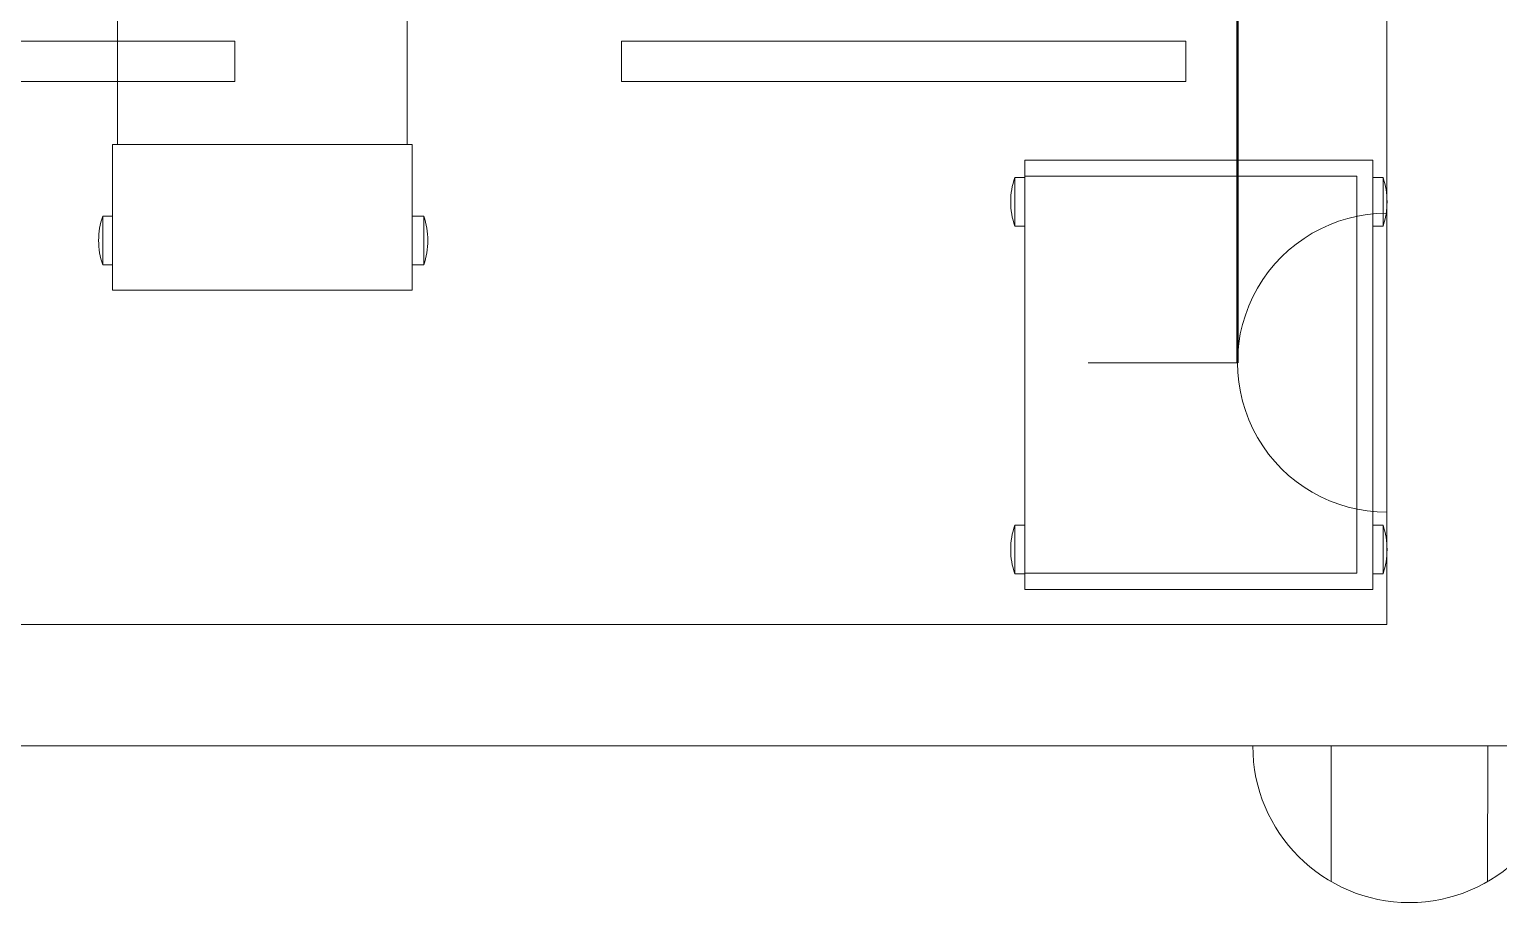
# Model space of a CAD drawing. Header units: metres. Extents: x 75097 to 220762, y -1557923 to -1361206.
# Drawn here: x 145789 to 147604, y -1431575 to -1430488 of the extents above; entities that cross this region are included whole.
import ezdxf

# ---------------------------------------------------------------- set-up
doc = ezdxf.new("R2010")
doc.units = ezdxf.units.M
doc.layers.get('0').update_dxf_attribs({"lineweight": 0})
for name, color, linetype, lineweight in [('A-100 - Copy$0$Medical Equipment and Furniture', 8, 'Continuous', 0), ('A-100 - Copy$0$Medical Equipment and Furniture1', 8, 'Continuous', 5), ('A-100 - Copy$0$Walls', 8, 'Continuous', 0)]:
    doc.layers.add(name, color=color, linetype=linetype, lineweight=lineweight)
doc.layers.add('E-POWR', color=7, linetype='Continuous', lineweight=9, true_color=0x4e7e3e)
doc.layers.add('PD-VENT', color=8, linetype='Continuous')

# ---------------------------------------------------------------- blocks, each defined once
blk = doc.blocks.new('NORMAL SOCKET')
at = {"layer": 'E-POWR'}
for p, q in [((0, 307.7), (0, 615.4)), ((-307.7, 0), (307.7, 0))]:
    blk.add_line(p, q, dxfattribs=at)
blk.add_ellipse((0, 0), major_axis=(32.8, 305.9), ratio=1, start_param=4.81904, end_param=7.960633, dxfattribs=at)
blk = doc.blocks.new('WALL OUTLET')
at = {"layer": 'E-POWR', "extrusion": (9.94399e-05, 4.90741e-07, 1)}
blk.add_line((-193.4, 0, 0), (193.4, 0, 0), dxfattribs=at)
blk.add_line((-193.4, 0, 0), (193.4, 0, 0), dxfattribs=at)
at = {"layer": 'E-POWR', "extrusion": (9.94399e-05, 4.90741e-07, 1), "elevation": 0}
for points in [[(-96.7, 0), (-96.7, 167.5)], [(96.7, 0), (96.7, 167.5)]]:
    blk.add_lwpolyline(points, dxfattribs=at)
at = {"layer": 'E-POWR', "extrusion": (9.94399e-05, 4.90741e-07, 1)}
blk.add_arc((0, 0, 0), 193.4, 359.9963, 179.9963, dxfattribs=at)
blk = doc.blocks.new('A-100 - Copy$0$Hospital Bed')
at = {"layer": 'A-100 - Copy$0$Medical Equipment and Furniture1'}
for p, q in [((38.338, -102.6532, 0), (38.338, -102.7032, 0)), ((39.0347, -102.6532, 0), (38.338, -102.6532, 0)), ((39.0347, -102.6532, 0), (39.0347, -102.7032, 0)), ((40.209, -102.6532, 0), (39.5123, -102.6532, 0)), ((39.5123, -102.6532, 0), (39.5123, -102.7032, 0)), ((39.0347, -102.7032, 0), (38.338, -102.7032, 0)), ((40.209, -102.7032, 0), (39.5123, -102.7032, 0))]:
    blk.add_line(p, q, dxfattribs=at)
blk = doc.blocks.new('A-100 - Copy$0$HF13963-P')
at = {"layer": 'A-100 - Copy$0$Medical Equipment and Furniture1'}
for p, q in [((0.18, 0.185), (0, 0.185)), ((0, 0.185), (0, -0.185)), ((0.0915, 0.1995), (0.0315, 0.1995)), ((0.0315, 0.1995), (0.0315, 0.185)), ((0.0915, 0.1995), (0.0915, 0.185)), ((0.18, 0.185), (0.18, -0.185)), ((0.8007, 0.1919), (0.7407, 0.1919)), ((0.7407, 0.1919), (0.7407, 0.1788)), ((0.8007, 0.1919), (0.8007, 0.1788)), ((0.83, 0.1788), (0.18, 0.1788)), ((0.83, -0.1788), (0.83, 0.1788)), ((0.18, -0.1788), (0.83, -0.1788)), ((0.7407, -0.1788), (0.7407, -0.1933)), ((0.8007, -0.1788), (0.8007, -0.1933)), ((0.18, -0.185), (0, -0.185)), ((0.0315, -0.185), (0.0315, -0.1971)), ((0.0915, -0.1971), (0.0315, -0.1971)), ((0.0915, -0.185), (0.0915, -0.1971)), ((0.8007, -0.1933), (0.7407, -0.1933))]:
    blk.add_line(p, q, dxfattribs=at)
for centre, start, end in [((0.0615, 0.112), 71.0754, 108.9246), ((0.7707, 0.1044), 71.0754, 108.9246), ((0.0615, -0.1096), 251.0754, 288.9246), ((0.7707, -0.1058), 251.0754, 288.9246)]:
    blk.add_arc(centre, 0.0925, start, end, dxfattribs=at)
blk = doc.blocks.new('A-100 - Copy$0$HF10531-P')
at = {"layer": 'A-100 - Copy$0$Medical Equipment and Furniture1'}
for p, q in [((0.0791, 0.4424), (0.0191, 0.4424)), ((0.0191, 0.4424), (0.0191, 0.43)), ((0.0791, 0.4424), (0.0791, 0.43)), ((0.5086, 0.4424), (0.4486, 0.4424)), ((0.4486, 0.4424), (0.4486, 0.43)), ((0.5086, 0.4424), (0.5086, 0.43)), ((0.53, 0.43), (0, 0.43)), ((0, 0.43), (0, 0)), ((0.53, 0), (0.53, 0.43)), ((0.51, 0.41), (0.02, 0.41)), ((0.02, 0.41), (0.02, 0)), ((0.51, 0), (0.51, 0.41)), ((0, 0), (0.53, 0)), ((0.0191, -0.0124), (0.0191, 0)), ((0.0791, -0.0124), (0.0791, 0)), ((0.4486, -0.0124), (0.4486, 0)), ((0.5086, -0.0124), (0.5086, 0)), ((0.0791, -0.0124), (0.0191, -0.0124)), ((0.5086, -0.0124), (0.4486, -0.0124))]:
    blk.add_line(p, q, dxfattribs=at)
for points in [[(0.02, 0.41), (0.02, 0.41), (0.02, 0.41), (0.02, 0.41), (0.02, 0.41), (0.02, 0.41), (0.02, 0.41), (0.02, 0.41), (0.02, 0.41), (0.02, 0.41), (0.02, 0.41), (0.02, 0.41), (0.02, 0.41), (0.02, 0.41), (0.02, 0.41), (0.02, 0.41), (0.02, 0.41), (0.02, 0.41), (0.02, 0.41), (0.02, 0.41), (0.02, 0.41), (0.02, 0.41), (0.02, 0.41), (0.02, 0.41), (0.02, 0.41), (0.02, 0.41), (0.02, 0.41), (0.02, 0.41), (0.02, 0.41), (0.02, 0.41), (0.02, 0.41), (0.02, 0.41), (0.02, 0.41), (0.02, 0.41), (0.02, 0.41), (0.02, 0.41), (0.02, 0.41), (0.02, 0.41), (0.02, 0.41), (0.02, 0.41), (0.02, 0.41), (0.02, 0.41), (0.02, 0.41), (0.02, 0.41), (0.02, 0.41), (0.02, 0.41), (0.02, 0.41), (0.02, 0.41), (0.02, 0.41), (0.02, 0.41), (0.02, 0.41), (0.02, 0.41), (0.02, 0.41), (0.02, 0.41), (0.02, 0.41), (0.02, 0.41), (0.02, 0.41), (0.02, 0.41), (0.02, 0.41), (0.02, 0.41), (0.02, 0.41), (0.02, 0.41), (0.02, 0.41), (0.02, 0.41), (0.02, 0.41), (0.02, 0.41), (0.02, 0.41), (0.02, 0.41), (0.02, 0.41), (0.02, 0.41), (0.02, 0.41), (0.02, 0.41), (0.02, 0.41), (0.02, 0.41), (0.02, 0.41), (0.02, 0.41), (0.02, 0.41), (0.02, 0.41), (0.02, 0.41), (0.02, 0.41), (0.02, 0.41), (0.02, 0.41), (0.02, 0.41), (0.02, 0.41), (0.02, 0.41), (0.02, 0.41), (0.02, 0.41), (0.02, 0.41), (0.02, 0.41), (0.02, 0.41), (0.02, 0.41), (0.02, 0.41), (0.02, 0.41), (0.02, 0.41), (0.02, 0.41), (0.02, 0.41), (0.02, 0.41), (0.02, 0.41), (0.02, 0.41), (0.02, 0.41), (0.02, 0.41), (0.02, 0.41), (0.02, 0.41), (0.02, 0.41), (0.02, 0.41), (0.02, 0.41), (0.02, 0.41), (0.02, 0.41), (0.02, 0.41), (0.02, 0.41), (0.02, 0.41), (0.02, 0.41), (0.02, 0.41), (0.02, 0.41), (0.02, 0.41), (0.02, 0.41), (0.02, 0.41), (0.02, 0.41), (0.02, 0.41), (0.02, 0.41), (0.02, 0.41), (0.02, 0.41), (0.02, 0.41), (0.02, 0.41), (0.02, 0.41), (0.02, 0.41), (0.02, 0.41), (0.02, 0.41), (0.02, 0.41), (0.02, 0.41), (0.02, 0.41), (0.02, 0.41), (0.02, 0.41), (0.02, 0.41), (0.02, 0.41), (0.02, 0.41), (0.02, 0.41), (0.02, 0.41), (0.02, 0.41), (0.02, 0.41), (0.02, 0.41), (0.02, 0.41), (0.02, 0.41), (0.02, 0.41), (0.02, 0.41), (0.02, 0.41), (0.02, 0.41), (0.02, 0.41), (0.02, 0.41), (0.02, 0.41), (0.02, 0.41), (0.02, 0.41), (0.02, 0.41), (0.02, 0.41), (0.02, 0.41), (0.02, 0.41), (0.02, 0.41), (0.02, 0.41), (0.02, 0.41), (0.02, 0.41), (0.02, 0.41), (0.02, 0.41), (0.02, 0.41), (0.02, 0.41), (0.02, 0.41), (0.02, 0.41), (0.02, 0.41), (0.02, 0.41), (0.02, 0.41), (0.02, 0.41), (0.02, 0.41), (0.02, 0.41), (0.02, 0.41), (0.02, 0.41), (0.02, 0.41), (0.02, 0.41), (0.02, 0.41), (0.02, 0.41), (0.02, 0.41), (0.02, 0.41), (0.02, 0.41), (0.02, 0.41), (0.02, 0.41), (0.02, 0.41), (0.02, 0.41), (0.02, 0.41), (0.02, 0.41), (0.02, 0.41), (0.02, 0.41), (0.02, 0.41), (0.02, 0.41), (0.02, 0.41), (0.02, 0.41), (0.02, 0.41), (0.02, 0.41), (0.02, 0.41), (0.02, 0.41), (0.02, 0.41), (0.02, 0.41), (0.02, 0.41), (0.02, 0.41), (0.02, 0.41), (0.02, 0.41), (0.02, 0.41), (0.02, 0.41), (0.02, 0.41), (0.02, 0.41), (0.02, 0.41), (0.02, 0.41), (0.02, 0.41), (0.02, 0.41), (0.02, 0.41), (0.02, 0.41), (0.02, 0.41), (0.02, 0.41), (0.02, 0.41), (0.02, 0.41), (0.02, 0.41), (0.02, 0.41)], [(0.02, 0.41), (0.02, 0.41), (0.02, 0.41), (0.02, 0.41), (0.02, 0.41), (0.02, 0.41), (0.02, 0.41), (0.02, 0.41), (0.02, 0.41), (0.02, 0.41), (0.02, 0.41), (0.02, 0.41), (0.02, 0.41), (0.02, 0.41), (0.02, 0.41), (0.02, 0.41), (0.02, 0.41), (0.02, 0.41), (0.02, 0.41), (0.02, 0.41), (0.02, 0.41), (0.02, 0.41), (0.02, 0.41), (0.02, 0.41), (0.02, 0.41), (0.02, 0.41), (0.02, 0.41), (0.02, 0.41), (0.02, 0.41), (0.02, 0.41), (0.02, 0.41), (0.02, 0.41), (0.02, 0.41), (0.02, 0.41), (0.02, 0.41), (0.02, 0.41), (0.02, 0.41), (0.02, 0.41), (0.02, 0.41), (0.02, 0.41), (0.02, 0.41), (0.02, 0.41), (0.02, 0.41), (0.02, 0.41), (0.02, 0.41), (0.02, 0.41), (0.02, 0.41), (0.02, 0.41), (0.02, 0.41), (0.02, 0.41), (0.02, 0.41), (0.02, 0.41), (0.02, 0.41), (0.02, 0.41), (0.02, 0.41), (0.02, 0.41), (0.02, 0.41), (0.02, 0.41), (0.02, 0.41), (0.02, 0.41), (0.02, 0.41), (0.02, 0.41), (0.02, 0.41), (0.02, 0.41), (0.02, 0.41), (0.02, 0.41), (0.02, 0.41), (0.02, 0.41), (0.02, 0.41), (0.02, 0.41), (0.02, 0.41), (0.02, 0.41), (0.02, 0.41), (0.02, 0.41), (0.02, 0.41), (0.02, 0.41), (0.02, 0.41), (0.02, 0.41), (0.02, 0.41), (0.02, 0.41), (0.02, 0.41), (0.02, 0.41), (0.02, 0.41), (0.02, 0.41), (0.02, 0.41), (0.02, 0.41), (0.02, 0.41), (0.02, 0.41), (0.02, 0.41), (0.02, 0.41), (0.02, 0.41), (0.02, 0.41), (0.02, 0.41), (0.02, 0.41), (0.02, 0.41), (0.02, 0.41), (0.02, 0.41), (0.02, 0.41), (0.02, 0.41), (0.02, 0.41), (0.02, 0.41), (0.02, 0.41), (0.02, 0.41), (0.02, 0.41), (0.02, 0.41), (0.02, 0.41), (0.02, 0.41), (0.02, 0.41), (0.02, 0.41), (0.02, 0.41), (0.02, 0.41), (0.02, 0.41), (0.02, 0.41), (0.02, 0.41), (0.02, 0.41), (0.02, 0.41), (0.02, 0.41), (0.02, 0.41), (0.02, 0.41), (0.02, 0.41), (0.02, 0.41), (0.02, 0.41), (0.02, 0.41), (0.02, 0.41), (0.02, 0.41), (0.02, 0.41), (0.02, 0.41), (0.02, 0.41), (0.02, 0.41), (0.02, 0.41), (0.02, 0.41), (0.02, 0.41), (0.02, 0.41), (0.02, 0.41), (0.02, 0.41), (0.02, 0.41), (0.02, 0.41), (0.02, 0.41), (0.02, 0.41), (0.02, 0.41), (0.02, 0.41), (0.02, 0.41), (0.02, 0.41), (0.02, 0.41), (0.02, 0.41), (0.02, 0.41), (0.02, 0.41), (0.02, 0.41), (0.02, 0.41), (0.02, 0.41), (0.02, 0.41), (0.02, 0.41), (0.02, 0.41), (0.02, 0.41), (0.02, 0.41), (0.02, 0.41), (0.02, 0.41), (0.02, 0.41), (0.02, 0.41), (0.02, 0.41), (0.02, 0.41), (0.02, 0.41), (0.02, 0.41), (0.02, 0.41), (0.02, 0.41), (0.02, 0.41), (0.02, 0.41), (0.02, 0.41), (0.02, 0.41), (0.02, 0.41), (0.02, 0.41), (0.02, 0.41), (0.02, 0.41), (0.02, 0.41), (0.02, 0.41), (0.02, 0.41), (0.02, 0.41), (0.02, 0.41), (0.02, 0.41), (0.02, 0.41), (0.02, 0.41), (0.02, 0.41), (0.02, 0.41), (0.02, 0.41), (0.02, 0.41), (0.02, 0.41), (0.02, 0.41), (0.02, 0.41), (0.02, 0.41), (0.02, 0.41), (0.02, 0.41), (0.02, 0.41), (0.02, 0.41), (0.02, 0.41), (0.02, 0.41), (0.02, 0.41), (0.02, 0.41), (0.02, 0.41), (0.02, 0.41), (0.02, 0.41), (0.02, 0.41), (0.02, 0.41), (0.02, 0.41), (0.02, 0.41), (0.02, 0.41), (0.02, 0.41), (0.02, 0.41), (0.02, 0.41), (0.02, 0.41), (0.02, 0.41), (0.02, 0.41), (0.02, 0.41), (0.02, 0.41), (0.02, 0.41)], [(0.02, 0.41), (0.02, 0.41), (0.02, 0.41), (0.02, 0.41), (0.02, 0.41), (0.02, 0.41), (0.02, 0.41), (0.02, 0.41), (0.02, 0.41), (0.02, 0.41), (0.02, 0.41), (0.02, 0.41), (0.02, 0.41), (0.02, 0.41), (0.02, 0.41), (0.02, 0.41), (0.02, 0.41), (0.02, 0.41), (0.02, 0.41), (0.02, 0.41), (0.02, 0.41), (0.02, 0.41), (0.02, 0.41), (0.02, 0.41), (0.02, 0.41), (0.02, 0.41), (0.02, 0.41), (0.02, 0.41), (0.02, 0.41), (0.02, 0.41), (0.02, 0.41), (0.02, 0.41), (0.02, 0.41), (0.02, 0.41), (0.02, 0.41), (0.02, 0.41), (0.02, 0.41), (0.02, 0.41), (0.02, 0.41), (0.02, 0.41), (0.02, 0.41), (0.02, 0.41), (0.02, 0.41), (0.02, 0.41), (0.02, 0.41), (0.02, 0.41), (0.02, 0.41), (0.02, 0.41), (0.02, 0.41), (0.02, 0.41), (0.02, 0.41), (0.02, 0.41), (0.02, 0.41), (0.02, 0.41), (0.02, 0.41), (0.02, 0.41), (0.02, 0.41), (0.02, 0.41), (0.02, 0.41), (0.02, 0.41), (0.02, 0.41), (0.02, 0.41), (0.02, 0.41), (0.02, 0.41), (0.02, 0.41), (0.02, 0.41), (0.02, 0.41), (0.02, 0.41), (0.02, 0.41), (0.02, 0.41), (0.02, 0.41), (0.02, 0.41), (0.02, 0.41), (0.02, 0.41), (0.02, 0.41), (0.02, 0.41), (0.02, 0.41), (0.02, 0.41), (0.02, 0.41), (0.02, 0.41), (0.02, 0.41), (0.02, 0.41), (0.02, 0.41), (0.02, 0.41), (0.02, 0.41), (0.02, 0.41), (0.02, 0.41), (0.02, 0.41), (0.02, 0.41), (0.02, 0.41), (0.02, 0.41), (0.02, 0.41), (0.02, 0.41), (0.02, 0.41), (0.02, 0.41), (0.02, 0.41), (0.02, 0.41), (0.02, 0.41), (0.02, 0.41), (0.02, 0.41), (0.02, 0.41), (0.02, 0.41), (0.02, 0.41), (0.02, 0.41), (0.02, 0.41), (0.02, 0.41), (0.02, 0.41), (0.02, 0.41), (0.02, 0.41), (0.02, 0.41), (0.02, 0.41), (0.02, 0.41), (0.02, 0.41), (0.02, 0.41), (0.02, 0.41), (0.02, 0.41), (0.02, 0.41), (0.02, 0.41), (0.02, 0.41), (0.02, 0.41), (0.02, 0.41), (0.02, 0.41), (0.02, 0.41), (0.02, 0.41), (0.02, 0.41), (0.02, 0.41), (0.02, 0.41), (0.02, 0.41), (0.02, 0.41), (0.02, 0.41), (0.02, 0.41), (0.02, 0.41), (0.02, 0.41), (0.02, 0.41), (0.02, 0.41), (0.02, 0.41), (0.02, 0.41), (0.02, 0.41), (0.02, 0.41), (0.02, 0.41), (0.02, 0.41), (0.02, 0.41), (0.02, 0.41), (0.02, 0.41), (0.02, 0.41), (0.02, 0.41), (0.02, 0.41), (0.02, 0.41), (0.02, 0.41), (0.02, 0.41), (0.02, 0.41), (0.02, 0.41), (0.02, 0.41), (0.02, 0.41), (0.02, 0.41), (0.02, 0.41), (0.02, 0.41), (0.02, 0.41), (0.02, 0.41), (0.02, 0.41), (0.02, 0.41), (0.02, 0.41), (0.02, 0.41), (0.02, 0.41), (0.02, 0.41), (0.02, 0.41), (0.02, 0.41), (0.02, 0.41), (0.02, 0.41), (0.02, 0.41), (0.02, 0.41), (0.02, 0.41), (0.02, 0.41), (0.02, 0.41), (0.02, 0.41), (0.02, 0.41), (0.02, 0.41), (0.02, 0.41), (0.02, 0.41), (0.02, 0.41), (0.02, 0.41), (0.02, 0.41), (0.02, 0.41), (0.02, 0.41), (0.02, 0.41), (0.02, 0.41), (0.02, 0.41), (0.02, 0.41), (0.02, 0.41), (0.02, 0.41), (0.02, 0.41), (0.02, 0.41), (0.02, 0.41), (0.02, 0.41), (0.02, 0.41), (0.02, 0.41), (0.02, 0.41), (0.02, 0.41), (0.02, 0.41), (0.02, 0.41), (0.02, 0.41), (0.02, 0.41), (0.02, 0.41), (0.02, 0.41), (0.02, 0.41), (0.02, 0.41), (0.02, 0.41), (0.02, 0.41), (0.02, 0.41), (0.02, 0.41), (0.02, 0.41), (0.02, 0.41), (0.02, 0.41), (0.02, 0.41), (0.02, 0.41), (0.02, 0.41), (0.02, 0.41), (0.02, 0.41), (0.02, 0.41), (0.02, 0.41), (0.02, 0.41), (0.02, 0.41), (0.02, 0.41), (0.02, 0.41), (0.02, 0.41), (0.02, 0.41), (0.02, 0.41), (0.02, 0.41), (0.02, 0.41), (0.02, 0.41), (0.02, 0.41), (0.02, 0.41), (0.02, 0.41), (0.02, 0.41), (0.02, 0.41), (0.02, 0.41), (0.02, 0.41), (0.02, 0.41), (0.02, 0.41), (0.02, 0.41), (0.02, 0.41), (0.02, 0.41), (0.02, 0.41), (0.02, 0.41), (0.02, 0.41), (0.02, 0.41), (0.02, 0.41), (0.02, 0.41), (0.02, 0.41), (0.02, 0.41), (0.02, 0.41), (0.02, 0.41), (0.02, 0.41), (0.02, 0.41), (0.02, 0.41), (0.02, 0.41), (0.02, 0.41), (0.02, 0.41), (0.02, 0.41), (0.02, 0.41), (0.02, 0.41), (0.02, 0.41), (0.02, 0.41), (0.02, 0.41), (0.02, 0.41), (0.02, 0.41), (0.02, 0.41), (0.02, 0.41), (0.02, 0.41), (0.02, 0.41), (0.02, 0.41), (0.02, 0.41), (0.02, 0.41), (0.02, 0.41), (0.02, 0.41), (0.02, 0.41), (0.02, 0.41)]]:
    blk.add_lwpolyline(points, close=True, dxfattribs=at)
for points in [[(0.02, 0.41), (0.02, 0.41), (0.02, 0.41), (0.02, 0.41), (0.02, 0.41), (0.02, 0.41), (0.02, 0.41), (0.02, 0.41)], [(0.02, 0.41), (0.02, 0.41), (0.02, 0.41), (0.02, 0.41), (0.02, 0.41), (0.02, 0.41), (0.02, 0.41), (0.02, 0.41), (0.02, 0.41), (0.02, 0.41), (0.02, 0.41), (0.02, 0.41), (0.02, 0.41), (0.02, 0.41), (0.02, 0.41), (0.02, 0.41), (0.02, 0.41), (0.02, 0.41), (0.02, 0.41), (0.02, 0.41), (0.02, 0.41), (0.02, 0.41), (0.02, 0.41), (0.02, 0.41), (0.02, 0.41), (0.02, 0.41), (0.02, 0.41), (0.02, 0.41), (0.02, 0.41), (0.02, 0.41), (0.02, 0.41), (0.02, 0.41), (0.02, 0.41), (0.02, 0.41), (0.02, 0.41), (0.02, 0.41), (0.02, 0.41), (0.02, 0.41), (0.02, 0.41), (0.02, 0.41), (0.02, 0.41), (0.02, 0.41), (0.02, 0.41), (0.02, 0.41), (0.02, 0.41), (0.02, 0.41), (0.02, 0.41), (0.02, 0.41), (0.02, 0.41), (0.02, 0.41), (0.02, 0.41), (0.02, 0.41), (0.02, 0.41), (0.02, 0.41), (0.02, 0.41), (0.02, 0.41), (0.02, 0.41), (0.02, 0.41), (0.02, 0.41), (0.02, 0.41), (0.02, 0.41), (0.02, 0.41), (0.02, 0.41), (0.02, 0.41), (0.02, 0.41), (0.02, 0.41), (0.02, 0.41), (0.02, 0.41), (0.02, 0.41), (0.02, 0.41), (0.02, 0.41), (0.02, 0.41), (0.02, 0.41), (0.02, 0.41), (0.02, 0.41), (0.02, 0.41), (0.02, 0.41), (0.02, 0.41), (0.02, 0.41), (0.02, 0.41), (0.02, 0.41), (0.02, 0.41), (0.02, 0.41), (0.02, 0.41), (0.02, 0.41), (0.02, 0.41), (0.02, 0.41), (0.02, 0.41), (0.02, 0.41), (0.02, 0.41), (0.02, 0.41), (0.02, 0.41), (0.02, 0.41), (0.02, 0.41), (0.02, 0.41), (0.02, 0.41), (0.02, 0.41), (0.02, 0.41), (0.02, 0.41), (0.02, 0.41), (0.02, 0.41), (0.02, 0.41), (0.02, 0.41), (0.02, 0.41), (0.02, 0.41), (0.02, 0.41), (0.02, 0.41), (0.02, 0.41), (0.02, 0.41), (0.02, 0.41), (0.02, 0.41)], [(0.02, 0.41), (0.02, 0.41), (0.02, 0.41), (0.02, 0.41), (0.02, 0.41), (0.02, 0.41), (0.02, 0.41), (0.02, 0.41), (0.02, 0.41), (0.02, 0.41), (0.02, 0.41), (0.02, 0.41), (0.02, 0.41), (0.02, 0.41), (0.02, 0.41), (0.02, 0.41), (0.02, 0.41)], [(0.02, 0.41), (0.02, 0.41), (0.02, 0.41), (0.02, 0.41), (0.02, 0.41), (0.02, 0.41), (0.02, 0.41)], [(0.02, 0.41), (0.02, 0.41), (0.02, 0.41), (0.02, 0.41), (0.02, 0.41), (0.02, 0.41), (0.02, 0.41), (0.02, 0.41), (0.02, 0.41), (0.02, 0.41), (0.02, 0.41), (0.02, 0.41)], [(0.02, 0.41), (0.02, 0.41), (0.02, 0.41), (0.02, 0.41), (0.02, 0.41), (0.02, 0.41), (0.02, 0.41), (0.02, 0.41), (0.02, 0.41), (0.02, 0.41), (0.02, 0.41), (0.02, 0.41), (0.02, 0.41), (0.02, 0.41), (0.02, 0.41), (0.02, 0.41), (0.02, 0.41), (0.02, 0.41), (0.02, 0.41), (0.02, 0.41), (0.02, 0.41), (0.02, 0.41), (0.02, 0.41), (0.02, 0.41), (0.02, 0.41), (0.02, 0.41), (0.02, 0.41), (0.02, 0.41), (0.02, 0.41), (0.02, 0.41), (0.02, 0.41), (0.02, 0.41), (0.02, 0.41), (0.02, 0.41), (0.02, 0.41), (0.02, 0.41), (0.02, 0.41), (0.02, 0.41), (0.02, 0.41), (0.02, 0.41), (0.02, 0.41), (0.02, 0.41), (0.02, 0.41), (0.02, 0.41), (0.02, 0.41), (0.02, 0.41), (0.02, 0.41), (0.02, 0.41), (0.02, 0.41), (0.02, 0.41), (0.02, 0.41), (0.02, 0.41), (0.02, 0.41), (0.02, 0.41), (0.02, 0.41), (0.02, 0.41), (0.02, 0.41), (0.02, 0.41), (0.02, 0.41), (0.02, 0.41), (0.02, 0.41), (0.02, 0.41), (0.02, 0.41), (0.02, 0.41), (0.02, 0.41), (0.02, 0.41), (0.02, 0.41), (0.02, 0.41), (0.02, 0.41), (0.02, 0.41), (0.02, 0.41), (0.02, 0.41), (0.02, 0.41), (0.02, 0.41), (0.02, 0.41), (0.02, 0.41), (0.02, 0.41), (0.02, 0.41), (0.02, 0.41), (0.02, 0.41), (0.02, 0.41), (0.02, 0.41), (0.02, 0.41), (0.02, 0.41), (0.02, 0.41), (0.02, 0.41), (0.02, 0.41), (0.02, 0.41), (0.02, 0.41)], [(0.02, 0.41), (0.02, 0.41), (0.02, 0.41), (0.02, 0.41), (0.02, 0.41), (0.02, 0.41), (0.02, 0.41), (0.02, 0.41), (0.02, 0.41), (0.02, 0.41), (0.02, 0.41), (0.02, 0.41), (0.02, 0.41), (0.02, 0.41), (0.02, 0.41), (0.02, 0.41), (0.02, 0.41), (0.02, 0.41), (0.02, 0.41), (0.02, 0.41), (0.02, 0.41), (0.02, 0.41), (0.02, 0.41), (0.02, 0.41), (0.02, 0.41), (0.02, 0.41), (0.02, 0.41), (0.02, 0.41), (0.02, 0.41), (0.02, 0.41), (0.02, 0.41), (0.02, 0.41), (0.02, 0.41), (0.02, 0.41), (0.02, 0.41), (0.02, 0.41), (0.02, 0.41), (0.02, 0.41), (0.02, 0.41), (0.02, 0.41), (0.02, 0.41), (0.02, 0.41), (0.02, 0.41), (0.02, 0.41), (0.02, 0.41), (0.02, 0.41), (0.02, 0.41), (0.02, 0.41), (0.02, 0.41), (0.02, 0.41), (0.02, 0.41), (0.02, 0.41), (0.02, 0.41), (0.02, 0.41)], [(0.02, 0.41), (0.02, 0.41), (0.02, 0.41), (0.02, 0.41), (0.02, 0.41), (0.02, 0.41), (0.02, 0.41), (0.02, 0.41), (0.02, 0.41), (0.02, 0.41)], [(0.02, 0.41), (0.02, 0.41), (0.02, 0.41), (0.02, 0.41), (0.02, 0.41), (0.02, 0.41), (0.02, 0.41), (0.02, 0.41), (0.02, 0.41), (0.02, 0.41)], [(0.02, 0.41), (0.02, 0.41), (0.02, 0.41), (0.02, 0.41), (0.02, 0.41), (0.02, 0.41), (0.02, 0.41), (0.02, 0.41), (0.02, 0.41), (0.02, 0.41), (0.02, 0.41), (0.02, 0.41), (0.02, 0.41), (0.02, 0.41), (0.02, 0.41)], [(0.02, 0.41), (0.02, 0.41), (0.02, 0.41), (0.02, 0.41), (0.02, 0.41), (0.02, 0.41), (0.02, 0.41), (0.02, 0.41), (0.02, 0.41), (0.02, 0.41)], [(0.02, 0.41), (0.02, 0.41), (0.02, 0.41), (0.02, 0.41), (0.02, 0.41), (0.02, 0.41), (0.02, 0.41)], [(0.02, 0.41), (0.02, 0.41), (0.02, 0.41), (0.02, 0.41), (0.02, 0.41), (0.02, 0.41), (0.02, 0.41), (0.02, 0.41), (0.02, 0.41), (0.02, 0.41)], [(0.02, 0.41), (0.02, 0.41), (0.02, 0.41), (0.02, 0.41), (0.02, 0.41), (0.02, 0.41), (0.02, 0.41), (0.02, 0.41), (0.02, 0.41), (0.02, 0.41), (0.02, 0.41), (0.02, 0.41), (0.02, 0.41), (0.02, 0.41), (0.02, 0.41), (0.02, 0.41), (0.02, 0.41), (0.02, 0.41)], [(0.02, 0.41), (0.02, 0.41), (0.02, 0.41), (0.02, 0.41), (0.02, 0.41), (0.02, 0.41), (0.02, 0.41), (0.02, 0.41), (0.02, 0.41)]]:
    blk.add_lwpolyline(points, dxfattribs=at)
for centre, start, end in [((0.0491, 0.3549), 71.0754, 108.9246), ((0.4786, 0.3549), 71.0754, 108.9246), ((0.0491, 0.0751), 251.0754, 288.9246), ((0.4786, 0.0751), 251.0754, 288.9246)]:
    blk.add_arc(centre, 0.0925, start, end, dxfattribs=at)
blk = doc.blocks.new('A-100 - Copy')
at = {"layer": 'A-100 - Copy$0$Walls'}
for p, q in [((147466.2, -1431222.7, 0), (147466.2, -1426397.7, 0)), ((142973.4, -1431222.7, 0), (147466.2, -1431222.7, 0)), ((142911.2, -1431372.7, 0), (152176.2, -1431372.7, 0))]:
    blk.add_line(p, q, dxfattribs=at)
at = {"layer": 'A-100 - Copy$0$Medical Equipment and Furniture', "xscale": -1000, "yscale": 1000, "zscale": 1000}
blk.add_blockref('A-100 - Copy$0$Hospital Bed', (185555.6, -1327849.1, 0), dxfattribs=at)
at = {"layer": 'A-100 - Copy$0$Medical Equipment and Furniture', "xscale": -1000.000000000002, "yscale": 1000.000000000002, "zscale": 1000, "rotation": 269.9999988079108}
blk.add_blockref('A-100 - Copy$0$HF13963-P', (146077.1, -1430810.1, 0), dxfattribs=at)
at = {"layer": 'A-100 - Copy$0$Medical Equipment and Furniture', "extrusion": (6.40204e-11, -1.551e-10, -1), "xscale": 999.9999999999984, "yscale": 999.9999999999984, "zscale": -1000, "rotation": 89.99999880791061}
blk.add_blockref('A-100 - Copy$0$HF10531-P', (-147018.9, -1431179.4, 0), dxfattribs=at)

msp = doc.modelspace()

# ---------------------------------------------------------------- linework, layer by layer
at = {"layer": 'E-POWR', "const_width": 3, "elevation": 0}
msp.add_lwpolyline([(147800.7, -1430906.3), (147799.8, -1429135), (147799.8, -1428485.2), (147799.8, -1426931.3), (147799.8, -1426569.1), (147285.6, -1426569.1), (147282.7, -1426950.9), (147281.6, -1428465.5), (147281.6, -1429115.3), (147281.6, -1430899.7), (147281.6, -1430899.7)], dxfattribs=at)

# ---------------------------------------------------------------- block references
at = {"layer": 'E-POWR', "color": 85, "xscale": -0.6, "yscale": 0.6, "zscale": 0.6, "rotation": 90}
msp.add_blockref('NORMAL SOCKET', (147466.2, -1430899.6, 0), dxfattribs=at)
at = {"layer": 'PD-VENT', "color": 85, "xscale": -1, "rotation": 179.9816343017128}
msp.add_blockref('WALL OUTLET', (147493.9, -1431372.7, 2.4), dxfattribs=at)

# ---------------------------------------------------------------- next in the draw order: block references
msp.add_blockref('A-100 - Copy', (0, 0))

doc.saveas('drawing.dxf')
